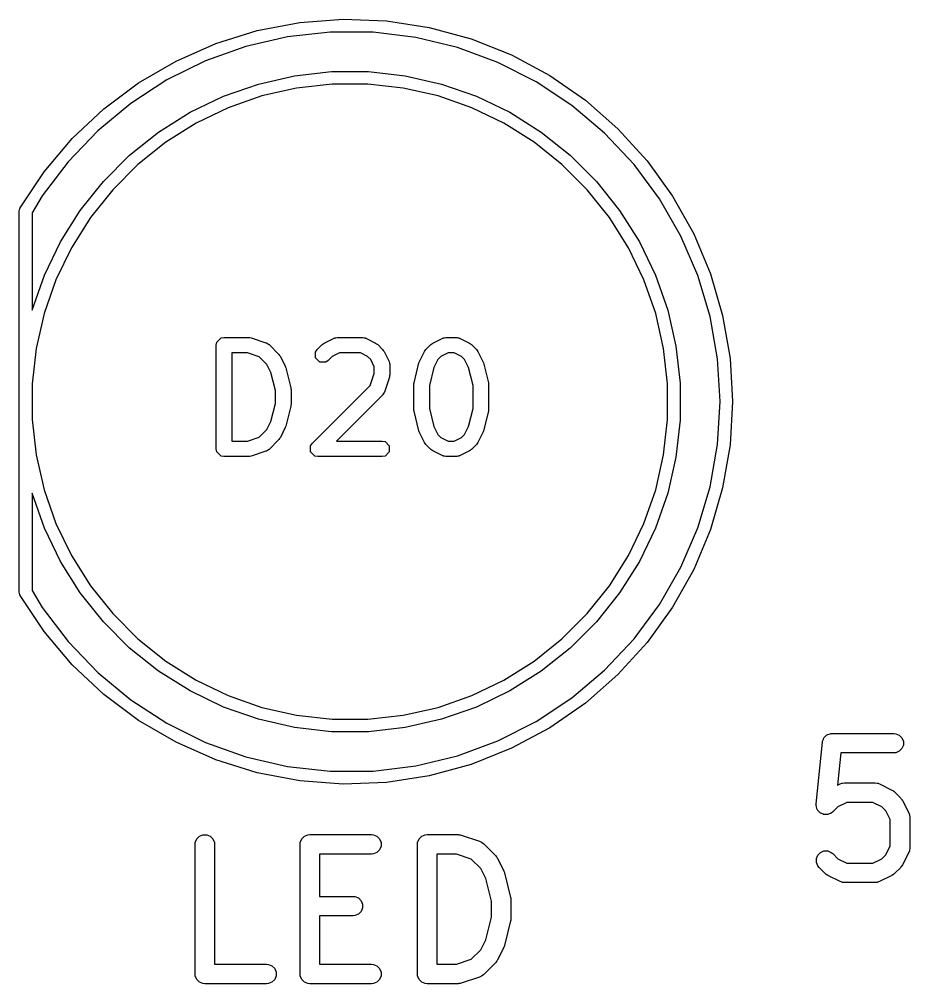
# Model space of a CAD drawing. Header units: millimetres. Extents: x 129 to 276, y -185 to -58.
# Drawn here: x 168.22 to 175.09, y -88.24 to -80.8 of the extents above; entities that cross this region are included whole.
import ezdxf

# ---------------------------------------------------------------- set-up
doc = ezdxf.new("R2010")
doc.units = ezdxf.units.MM
doc.layers.add('F.Fab', color=9, linetype='CONTINUOUS', true_color=0xafafaf)

msp = doc.modelspace()

# ---------------------------------------------------------------- linework, layer by layer
at = {"layer": 'F.Fab', "linetype": 'CONTINUOUS'}
for p, q in [((170.054604, -80.888059), (170.383294, -80.825456)), ((170.383294, -80.825456), (170.716959, -80.800477)), ((170.716959, -80.800477), (171.051306, -80.813443)), ((171.051306, -80.813443), (171.382034, -80.864187)), ((171.382034, -80.864187), (171.704888, -80.952057)), ((169.735117, -80.98748), (170.054604, -80.888059)), ((170.289002, -80.935982), (169.966523, -81.010569)), ((170.617946, -80.899222), (170.289002, -80.935982)), ((170.948934, -80.900783), (170.617946, -80.899222)), ((171.277517, -80.940644), (170.948934, -80.900783)), ((169.428945, -81.12244), (169.735117, -80.98748)), ((169.966523, -81.010569), (169.654846, -81.121981)), ((171.599277, -81.018269), (171.277517, -80.940644)), ((171.704888, -80.952057), (172.015716, -81.075922)), ((171.90989, -81.132615), (171.599277, -81.018269)), ((172.015716, -81.075922), (172.310517, -81.234189)), ((169.140024, -81.291204), (169.428945, -81.12244)), ((169.654846, -81.121981), (169.358158, -81.268719)), ((172.205181, -81.282144), (171.90989, -81.132615)), ((170.064069, -81.299661), (170.342859, -81.236029)), ((170.342859, -81.236029), (170.62702, -81.204012)), ((170.62702, -81.204012), (170.91298, -81.204012)), ((170.91298, -81.204012), (171.197141, -81.236029)), ((171.197141, -81.236029), (171.475931, -81.299661)), ((172.310517, -81.234189), (172.5855, -81.424821)), ((168.872073, -81.491599), (169.140024, -81.291204)), ((169.358158, -81.268719), (169.080449, -81.448811)), ((169.794157, -81.394107), (170.064069, -81.299661)), ((170.632411, -81.3), (170.358963, -81.330811)), ((170.907589, -81.3), (170.632411, -81.3)), ((171.181037, -81.330811), (170.907589, -81.3)), ((171.475931, -81.299661), (171.745843, -81.394107)), ((172.481179, -81.464848), (172.205181, -81.282144)), ((170.358963, -81.330811), (170.090684, -81.392043)), ((171.449316, -81.392043), (171.181037, -81.330811)), ((169.080449, -81.448811), (168.825452, -81.659836)), ((169.536517, -81.51818), (169.794157, -81.394107)), ((170.090684, -81.392043), (169.830948, -81.482929)), ((171.709052, -81.482929), (171.449316, -81.392043)), ((171.745843, -81.394107), (172.003483, -81.51818)), ((172.5855, -81.424821), (172.837127, -81.645366)), ((168.628538, -81.721049), (168.872073, -81.491599)), ((169.294388, -81.67032), (169.536517, -81.51818)), ((169.830948, -81.482929), (169.583022, -81.602324)), ((171.956978, -81.602324), (171.709052, -81.482929)), ((172.003483, -81.51818), (172.245612, -81.67032)), ((172.734175, -81.678268), (172.481179, -81.464848)), ((169.583022, -81.602324), (169.350022, -81.748728)), ((172.189978, -81.748728), (171.956978, -81.602324)), ((168.825452, -81.659836), (168.596593, -81.898958)), ((169.070816, -81.848612), (169.294388, -81.67032)), ((172.245612, -81.67032), (172.469184, -81.848612)), ((172.960768, -81.919538), (172.734175, -81.678268)), ((172.837127, -81.645366), (173.062161, -81.892986)), ((168.412553, -81.9766), (168.628538, -81.721049)), ((169.350022, -81.748728), (169.134879, -81.920299)), ((172.405121, -81.920299), (172.189978, -81.748728)), ((168.596593, -81.898958), (168.39695, -82.162962)), ((168.868612, -82.050816), (169.070816, -81.848612)), ((172.469184, -81.848612), (172.671388, -82.050816)), ((173.062161, -81.892986), (173.257706, -82.164497)), ((168.226897, -82.254966), (168.412553, -81.9766)), ((169.134879, -81.920299), (168.940299, -82.114879)), ((172.599701, -82.114879), (172.405121, -81.920299)), ((173.157912, -82.185414), (172.960768, -81.919538)), ((168.69032, -82.274388), (168.868612, -82.050816)), ((172.671388, -82.050816), (172.84968, -82.274388)), ((168.940299, -82.114879), (168.768728, -82.330022)), ((172.771272, -82.330022), (172.599701, -82.114879)), ((168.39695, -82.162962), (168.32, -82.293909)), ((173.322957, -82.47232), (173.157912, -82.185414)), ((173.257706, -82.164497), (173.421247, -82.456405)), ((168.22, -82.280306), (168.223806, -82.261172)), ((168.223806, -82.261172), (168.226014, -82.258963)), ((168.226014, -82.258963), (168.226897, -82.254966)), ((168.53818, -82.516517), (168.69032, -82.274388)), ((172.84968, -82.274388), (173.00182, -82.516517)), ((168.22, -85.219694), (168.22, -82.280306)), ((168.32, -82.293909), (168.32, -83.0431)), ((168.768728, -82.330022), (168.622324, -82.563022)), ((172.917676, -82.563022), (172.771272, -82.330022)), ((173.453684, -82.776402), (173.322957, -82.47232)), ((173.421247, -82.456405), (173.550681, -82.764955)), ((168.414107, -82.774157), (168.53818, -82.516517)), ((168.622324, -82.563022), (168.502929, -82.810948)), ((173.037071, -82.810948), (172.917676, -82.563022)), ((173.00182, -82.516517), (173.125893, -82.774157)), ((168.32, -83.0431), (168.414107, -82.774157)), ((173.125893, -82.774157), (173.220339, -83.044069)), ((173.548337, -83.093572), (173.453684, -82.776402)), ((173.550681, -82.764955), (173.644342, -83.086178)), ((168.502929, -82.810948), (168.412043, -83.070684)), ((173.127957, -83.070684), (173.037071, -82.810948)), ((168.412043, -83.070684), (168.350811, -83.338963)), ((173.189189, -83.338963), (173.127957, -83.070684)), ((173.220339, -83.044069), (173.283971, -83.322859)), ((173.605642, -83.419565), (173.548337, -83.093572)), ((173.644342, -83.086178), (173.701024, -83.41594)), ((169.738571, -83.313855), (169.743138, -83.290894)), ((169.738571, -84.113855), (169.738571, -83.313855)), ((169.743138, -83.290894), (169.77561, -83.258422)), ((169.77561, -83.258422), (169.798571, -83.253855)), ((169.798571, -83.253855), (169.989047, -83.253855)), ((169.989047, -83.253855), (169.99848, -83.255731)), ((169.99848, -83.255731), (170.008021, -83.256934)), ((170.008021, -83.256934), (170.122307, -83.295029)), ((170.122307, -83.295029), (170.124917, -83.296517)), ((170.124917, -83.296517), (170.126294, -83.296517)), ((170.126294, -83.296517), (170.134283, -83.301855)), ((170.134283, -83.301855), (170.142645, -83.306622)), ((170.142645, -83.306622), (170.143261, -83.307855)), ((170.143261, -83.307855), (170.145759, -83.309524)), ((170.145759, -83.309524), (170.221949, -83.385714)), ((170.518049, -83.347618), (170.556145, -83.309523)), ((170.556145, -83.309523), (170.564141, -83.304179)), ((170.564141, -83.304179), (170.571738, -83.298284)), ((170.571738, -83.298284), (170.647928, -83.260189)), ((170.647928, -83.260189), (170.650826, -83.259395)), ((170.650826, -83.259395), (170.6518, -83.258422)), ((170.6518, -83.258422), (170.661232, -83.256545)), ((170.661232, -83.256545), (170.670508, -83.254006)), ((170.670508, -83.254006), (170.671813, -83.254441)), ((170.671813, -83.254441), (170.674761, -83.253855)), ((170.674761, -83.253855), (170.865237, -83.253855)), ((170.865237, -83.253855), (170.868184, -83.254441)), ((170.868184, -83.254441), (170.86949, -83.254006)), ((170.86949, -83.254006), (170.878765, -83.256545)), ((170.878765, -83.256545), (170.888198, -83.258422)), ((170.888198, -83.258422), (170.889171, -83.259395)), ((170.889171, -83.259395), (170.89207, -83.260189)), ((170.89207, -83.260189), (170.968261, -83.298284)), ((170.968261, -83.298284), (170.975866, -83.304186)), ((170.975866, -83.304186), (170.983854, -83.309524)), ((170.983854, -83.309524), (171.021949, -83.347618)), ((171.356145, -83.347619), (171.394239, -83.309524)), ((171.394239, -83.309524), (171.402233, -83.304181)), ((171.402233, -83.304181), (171.409833, -83.298284)), ((171.409833, -83.298284), (171.486025, -83.260189)), ((171.486025, -83.260189), (171.488922, -83.259395)), ((171.488922, -83.259395), (171.489896, -83.258422)), ((171.489896, -83.258422), (171.49933, -83.256545)), ((171.49933, -83.256545), (171.508604, -83.254006)), ((171.508604, -83.254006), (171.509909, -83.254441)), ((171.509909, -83.254441), (171.512857, -83.253855)), ((171.512857, -83.253855), (171.589047, -83.253855)), ((171.589047, -83.253855), (171.591994, -83.254441)), ((171.591994, -83.254441), (171.5933, -83.254006)), ((171.5933, -83.254006), (171.602575, -83.256545)), ((171.602575, -83.256545), (171.612008, -83.258422)), ((171.612008, -83.258422), (171.612981, -83.259395)), ((171.612981, -83.259395), (171.61588, -83.260189)), ((171.61588, -83.260189), (171.692071, -83.298284)), ((171.692071, -83.298284), (171.699676, -83.304186)), ((171.699676, -83.304186), (171.707664, -83.309524)), ((171.707664, -83.309524), (171.745759, -83.347618)), ((168.350811, -83.338963), (168.32, -83.612411)), ((169.97931, -83.373855), (169.858571, -83.373855)), ((169.858571, -83.373855), (169.858571, -84.053855)), ((170.070923, -83.404392), (169.97931, -83.373855)), ((170.221949, -83.385714), (170.227286, -83.393701)), ((170.227286, -83.393701), (170.233189, -83.401307)), ((170.505042, -83.367083), (170.518049, -83.347618)), ((170.505042, -83.413005), (170.505042, -83.367083)), ((170.688926, -83.373855), (170.634111, -83.401262)), ((170.851072, -83.373855), (170.688926, -83.373855)), ((170.905887, -83.401262), (170.851072, -83.373855)), ((171.021949, -83.347618), (171.027291, -83.355612)), ((171.027291, -83.355612), (171.033189, -83.363212)), ((171.033189, -83.363212), (171.071284, -83.439404)), ((171.30681, -83.439403), (171.344905, -83.363212)), ((171.344905, -83.363212), (171.350807, -83.355606)), ((171.350807, -83.355606), (171.356145, -83.347619)), ((171.527022, -83.373855), (171.472206, -83.401262)), ((171.574882, -83.373855), (171.527022, -83.373855)), ((171.629697, -83.401262), (171.574882, -83.373855)), ((171.745759, -83.347618), (171.751101, -83.355612)), ((171.751101, -83.355612), (171.756999, -83.363212)), ((171.756999, -83.363212), (171.795094, -83.439404)), ((173.22, -83.612411), (173.189189, -83.338963)), ((173.283971, -83.322859), (173.315988, -83.60702)), ((170.130209, -83.463678), (170.070923, -83.404392)), ((170.161008, -83.525276), (170.130209, -83.463678)), ((170.233189, -83.401307), (170.271284, -83.477499)), ((170.537513, -83.445478), (170.505042, -83.413005)), ((170.583435, -83.445478), (170.537513, -83.445478)), ((170.602901, -83.432472), (170.583435, -83.445478)), ((170.634111, -83.401262), (170.602901, -83.432472)), ((170.93021, -83.425585), (170.905887, -83.401262)), ((170.957618, -83.4804), (170.93021, -83.425585)), ((171.071284, -83.439404), (171.072077, -83.442301)), ((171.072077, -83.442301), (171.073051, -83.443275)), ((171.073051, -83.443275), (171.074927, -83.452709)), ((171.074927, -83.452709), (171.077467, -83.461983)), ((171.077467, -83.461983), (171.077031, -83.463288)), ((171.077031, -83.463288), (171.077618, -83.466236)), ((171.077618, -83.466236), (171.077618, -83.542426)), ((171.264172, -83.604065), (171.302268, -83.451684)), ((171.302268, -83.451684), (171.305073, -83.445744)), ((171.305073, -83.445744), (171.30681, -83.439403)), ((171.447883, -83.425585), (171.417087, -83.487177)), ((171.472206, -83.401262), (171.447883, -83.425585)), ((171.65402, -83.425585), (171.629697, -83.401262)), ((171.684816, -83.487177), (171.65402, -83.425585)), ((171.795094, -83.439404), (171.796829, -83.44574)), ((171.796829, -83.44574), (171.799637, -83.451684)), ((171.799637, -83.451684), (171.837732, -83.604065)), ((173.62483, -83.75), (173.605642, -83.419565)), ((173.701024, -83.41594), (173.72, -83.75)), ((170.195714, -83.664096), (170.161008, -83.525276)), ((170.271284, -83.477499), (170.27302, -83.483838)), ((170.27302, -83.483838), (170.275826, -83.489779)), ((170.275826, -83.489779), (170.313923, -83.64216)), ((170.92708, -83.624301), (170.957618, -83.532689)), ((170.957618, -83.532689), (170.957618, -83.4804)), ((171.077618, -83.542426), (171.075741, -83.55186)), ((171.417087, -83.487177), (171.38238, -83.626001)), ((171.719523, -83.626001), (171.684816, -83.487177)), ((168.32, -83.612411), (168.32, -83.887589)), ((171.074539, -83.561399), (171.036444, -83.675686)), ((171.075741, -83.55186), (171.074539, -83.561399)), ((171.26238, -83.618617), (171.263814, -83.611405)), ((171.263814, -83.611405), (171.264172, -83.604065)), ((171.837732, -83.604065), (171.838089, -83.611409)), ((171.838089, -83.611409), (171.839523, -83.618617)), ((173.22, -83.887589), (173.22, -83.612411)), ((173.315988, -83.60702), (173.315988, -83.89298)), ((170.195714, -83.763613), (170.195714, -83.664096)), ((170.313923, -83.64216), (170.31428, -83.649504)), ((170.31428, -83.649504), (170.315714, -83.656712)), ((170.315714, -83.656712), (170.315714, -83.770998)), ((170.479954, -84.071429), (170.92708, -83.624301)), ((171.029614, -83.687666), (171.024851, -83.696024)), ((171.034956, -83.679673), (171.029614, -83.687666)), ((171.036444, -83.675686), (171.034956, -83.678296)), ((171.034956, -83.678296), (171.034956, -83.679673)), ((171.26238, -83.809093), (171.26238, -83.618617)), ((171.38238, -83.626001), (171.38238, -83.801708)), ((171.719523, -83.801708), (171.719523, -83.626001)), ((171.839523, -83.618617), (171.839523, -83.809093)), ((170.161008, -83.902432), (170.195714, -83.763613)), ((171.02195, -83.699138), (170.667232, -84.053855)), ((171.023619, -83.696639), (171.02195, -83.699138)), ((171.024851, -83.696024), (171.023619, -83.696639)), ((173.605642, -84.080435), (173.62483, -83.75)), ((173.72, -83.75), (173.701024, -84.08406)), ((170.313923, -83.78555), (170.275826, -83.937931)), ((170.31428, -83.778205), (170.313923, -83.78555)), ((170.315714, -83.770998), (170.31428, -83.778205)), ((171.263814, -83.816304), (171.26238, -83.809093)), ((171.264172, -83.823645), (171.263814, -83.816304)), ((171.302268, -83.976026), (171.264172, -83.823645)), ((171.38238, -83.801708), (171.417087, -83.940531)), ((171.684816, -83.940531), (171.719523, -83.801708)), ((171.837732, -83.823645), (171.799637, -83.976026)), ((171.838089, -83.8163), (171.837732, -83.823645)), ((171.839523, -83.809093), (171.838089, -83.8163)), ((168.32, -83.887589), (168.350811, -84.161037)), ((170.13021, -83.96403), (170.161008, -83.902432)), ((173.189189, -84.161037), (173.22, -83.887589)), ((173.315988, -83.89298), (173.283971, -84.177141)), ((170.070921, -84.023318), (170.13021, -83.96403)), ((170.271284, -83.950212), (170.233189, -84.026402)), ((170.27302, -83.94387), (170.271284, -83.950212)), ((170.275826, -83.937931), (170.27302, -83.94387)), ((171.305073, -83.981965), (171.302268, -83.976026)), ((171.30681, -83.988307), (171.305073, -83.981965)), ((171.344905, -84.064497), (171.30681, -83.988307)), ((171.417087, -83.940531), (171.447883, -84.002123)), ((171.65402, -84.002123), (171.684816, -83.940531)), ((171.795094, -83.988307), (171.756999, -84.064497)), ((171.796829, -83.981968), (171.795094, -83.988307)), ((171.799637, -83.976026), (171.796829, -83.981968)), ((169.858571, -84.053855), (169.97931, -84.053855)), ((169.97931, -84.053855), (170.070921, -84.023318)), ((170.22195, -84.041995), (170.14576, -84.118186)), ((170.227293, -84.033998), (170.22195, -84.041995)), ((170.233189, -84.026402), (170.227293, -84.033998)), ((170.667232, -84.053855), (171.017618, -84.053855)), ((171.017618, -84.053855), (171.040579, -84.058422)), ((171.040579, -84.058422), (171.073051, -84.090894)), ((171.350802, -84.072095), (171.344905, -84.064497)), ((171.447883, -84.002123), (171.472207, -84.026448)), ((171.472207, -84.026448), (171.527022, -84.053855)), ((171.527022, -84.053855), (171.574882, -84.053855)), ((171.574882, -84.053855), (171.629695, -84.026448)), ((171.629695, -84.026448), (171.65402, -84.002123)), ((171.756999, -84.064497), (171.751103, -84.072093)), ((169.743138, -84.136816), (169.738571, -84.113855)), ((169.77561, -84.169288), (169.743138, -84.136816)), ((170.122307, -84.132681), (170.008021, -84.170776)), ((170.124917, -84.131193), (170.122307, -84.132681)), ((170.126295, -84.131193), (170.124917, -84.131193)), ((170.13429, -84.12585), (170.126295, -84.131193)), ((170.142645, -84.121088), (170.13429, -84.12585)), ((170.143261, -84.119855), (170.142645, -84.121088)), ((170.14576, -84.118186), (170.143261, -84.119855)), ((170.466947, -84.090894), (170.479954, -84.071429)), ((170.466947, -84.136816), (170.466947, -84.090894)), ((170.499419, -84.169288), (170.466947, -84.136816)), ((171.073051, -84.136816), (171.040579, -84.169288)), ((171.073051, -84.090894), (171.073051, -84.136816)), ((171.356144, -84.08009), (171.350802, -84.072095)), ((171.394239, -84.118186), (171.356144, -84.08009)), ((171.402233, -84.123528), (171.394239, -84.118186)), ((171.409833, -84.129426), (171.402233, -84.123528)), ((171.486025, -84.167521), (171.409833, -84.129426)), ((171.692071, -84.129426), (171.61588, -84.167521)), ((171.69967, -84.123528), (171.692071, -84.129426)), ((171.707665, -84.118186), (171.69967, -84.123528)), ((171.74576, -84.08009), (171.707665, -84.118186)), ((171.751103, -84.072093), (171.74576, -84.08009)), ((173.548337, -84.406428), (173.605642, -84.080435)), ((173.701024, -84.08406), (173.644342, -84.413822)), ((168.350811, -84.161037), (168.412043, -84.429316)), ((169.798571, -84.173855), (169.77561, -84.169288)), ((169.989047, -84.173855), (169.798571, -84.173855)), ((169.99848, -84.171978), (169.989047, -84.173855)), ((170.008021, -84.170776), (169.99848, -84.171978)), ((170.52238, -84.173855), (170.499419, -84.169288)), ((171.017618, -84.173855), (170.52238, -84.173855)), ((171.040579, -84.169288), (171.017618, -84.173855)), ((171.488922, -84.168314), (171.486025, -84.167521)), ((171.489896, -84.169288), (171.488922, -84.168314)), ((171.49933, -84.171164), (171.489896, -84.169288)), ((171.508604, -84.173704), (171.49933, -84.171164)), ((171.509909, -84.173268), (171.508604, -84.173704)), ((171.512857, -84.173855), (171.509909, -84.173268)), ((171.589047, -84.173855), (171.512857, -84.173855)), ((171.591994, -84.173268), (171.589047, -84.173855)), ((171.5933, -84.173704), (171.591994, -84.173268)), ((171.602575, -84.171164), (171.5933, -84.173704)), ((171.612008, -84.169288), (171.602575, -84.171164)), ((171.612981, -84.168314), (171.612008, -84.169288)), ((171.61588, -84.167521), (171.612981, -84.168314)), ((173.127957, -84.429316), (173.189189, -84.161037)), ((173.283971, -84.177141), (173.220339, -84.455931)), ((168.412043, -84.429316), (168.502929, -84.689052)), ((173.037071, -84.689052), (173.127957, -84.429316)), ((173.453684, -84.723598), (173.548337, -84.406428)), ((173.644342, -84.413822), (173.550681, -84.735045)), ((168.414107, -84.725843), (168.32, -84.456899)), ((168.32, -84.456899), (168.32, -85.20609)), ((173.220339, -84.455931), (173.125893, -84.725843)), ((168.53818, -84.983483), (168.414107, -84.725843)), ((168.502929, -84.689052), (168.622324, -84.936978)), ((172.917676, -84.936978), (173.037071, -84.689052)), ((173.125893, -84.725843), (173.00182, -84.983483)), ((173.322957, -85.02768), (173.453684, -84.723598)), ((173.550681, -84.735045), (173.421247, -85.043595)), ((168.622324, -84.936978), (168.768728, -85.169978)), ((172.771272, -85.169978), (172.917676, -84.936978)), ((168.69032, -85.225612), (168.53818, -84.983483)), ((173.00182, -84.983483), (172.84968, -85.225612)), ((173.157912, -85.314586), (173.322957, -85.02768)), ((173.421247, -85.043595), (173.257706, -85.335503)), ((168.768728, -85.169978), (168.940299, -85.385121)), ((172.599701, -85.385121), (172.771272, -85.169978)), ((168.223806, -85.238828), (168.22, -85.219694)), ((168.226014, -85.241036), (168.223806, -85.238828)), ((168.226897, -85.245034), (168.226014, -85.241036)), ((168.412553, -85.5234), (168.226897, -85.245034)), ((168.32, -85.20609), (168.39695, -85.337038)), ((168.868612, -85.449184), (168.69032, -85.225612)), ((172.84968, -85.225612), (172.671388, -85.449184)), ((172.960768, -85.580462), (173.157912, -85.314586)), ((168.39695, -85.337038), (168.596593, -85.601042)), ((168.940299, -85.385121), (169.134879, -85.579701)), ((172.405121, -85.579701), (172.599701, -85.385121)), ((173.257706, -85.335503), (173.062161, -85.607014)), ((169.070816, -85.651388), (168.868612, -85.449184)), ((172.671388, -85.449184), (172.469184, -85.651388)), ((168.628538, -85.778951), (168.412553, -85.5234)), ((168.596593, -85.601042), (168.825452, -85.840164)), ((169.134879, -85.579701), (169.350022, -85.751272)), ((172.189978, -85.751272), (172.405121, -85.579701)), ((172.734175, -85.821732), (172.960768, -85.580462)), ((173.062161, -85.607014), (172.837127, -85.854634)), ((169.294388, -85.82968), (169.070816, -85.651388)), ((172.469184, -85.651388), (172.245612, -85.82968)), ((169.350022, -85.751272), (169.583022, -85.897676)), ((171.956978, -85.897676), (172.189978, -85.751272)), ((168.872073, -86.008401), (168.628538, -85.778951)), ((168.825452, -85.840164), (169.080449, -86.051189)), ((169.536517, -85.98182), (169.294388, -85.82968)), ((172.245612, -85.82968), (172.003483, -85.98182)), ((172.481179, -86.035152), (172.734175, -85.821732)), ((169.583022, -85.897676), (169.830948, -86.017071)), ((171.709052, -86.017071), (171.956978, -85.897676)), ((172.837127, -85.854634), (172.5855, -86.075179)), ((169.794157, -86.105893), (169.536517, -85.98182)), ((172.003483, -85.98182), (171.745843, -86.105893)), ((169.140024, -86.208796), (168.872073, -86.008401)), ((169.080449, -86.051189), (169.358158, -86.231281)), ((169.830948, -86.017071), (170.090684, -86.107957)), ((171.449316, -86.107957), (171.709052, -86.017071)), ((172.205181, -86.217856), (172.481179, -86.035152)), ((170.064069, -86.200339), (169.794157, -86.105893)), ((170.090684, -86.107957), (170.358963, -86.169189)), ((171.181037, -86.169189), (171.449316, -86.107957)), ((171.745843, -86.105893), (171.475931, -86.200339)), ((172.5855, -86.075179), (172.310517, -86.265811)), ((169.428945, -86.37756), (169.140024, -86.208796)), ((170.342859, -86.263971), (170.064069, -86.200339)), ((170.358963, -86.169189), (170.632411, -86.2)), ((170.632411, -86.2), (170.907589, -86.2)), ((170.907589, -86.2), (171.181037, -86.169189)), ((171.475931, -86.200339), (171.197141, -86.263971)), ((171.90989, -86.367385), (172.205181, -86.217856)), ((169.358158, -86.231281), (169.654846, -86.378019)), ((170.62702, -86.295988), (170.342859, -86.263971)), ((170.91298, -86.295988), (170.62702, -86.295988)), ((171.197141, -86.263971), (170.91298, -86.295988)), ((172.310517, -86.265811), (172.015716, -86.424078)), ((171.599277, -86.481731), (171.90989, -86.367385)), ((174.414536, -86.370187), (174.415249, -86.368464)), ((174.414536, -86.372023), (174.414536, -86.370187)), ((174.415249, -86.368464), (174.416357, -86.36294)), ((174.416357, -86.36294), (174.421539, -86.35328)), ((174.421539, -86.35328), (174.425735, -86.343151)), ((174.425735, -86.343151), (174.428406, -86.340479)), ((174.428406, -86.340479), (174.430191, -86.337153)), ((174.430191, -86.337153), (174.438673, -86.330212)), ((174.438673, -86.330212), (174.446427, -86.322459)), ((174.446427, -86.322459), (174.449915, -86.321013)), ((174.449915, -86.321013), (174.452839, -86.318622)), ((174.452839, -86.318622), (174.463336, -86.315454)), ((174.463336, -86.315454), (174.473463, -86.31126)), ((174.473463, -86.31126), (174.479068, -86.310707)), ((174.479068, -86.310707), (174.480855, -86.310169)), ((174.480855, -86.310169), (174.482683, -86.310351)), ((174.482683, -86.310351), (174.488095, -86.309819)), ((174.488095, -86.309819), (174.964285, -86.309819)), ((174.964285, -86.309819), (174.978917, -86.31126)), ((174.978917, -86.31126), (175.005953, -86.322459)), ((175.005953, -86.322459), (175.026645, -86.343151)), ((175.026645, -86.343151), (175.037844, -86.370187)), ((175.037844, -86.370187), (175.037844, -86.399451)), ((169.735117, -86.51252), (169.428945, -86.37756)), ((169.654846, -86.378019), (169.966523, -86.489431)), ((172.015716, -86.424078), (171.704888, -86.547943)), ((174.365848, -86.853546), (174.413467, -86.377356)), ((174.413467, -86.377356), (174.414536, -86.372023)), ((175.026645, -86.426487), (175.005953, -86.447179)), ((175.037844, -86.399451), (175.026645, -86.426487)), ((170.054604, -86.611941), (169.735117, -86.51252)), ((169.966523, -86.489431), (170.289002, -86.564018)), ((171.277517, -86.559356), (171.599277, -86.481731)), ((174.555969, -86.459819), (174.53115, -86.708009)), ((174.964285, -86.459819), (174.555969, -86.459819)), ((174.978917, -86.458378), (174.964285, -86.459819)), ((175.005953, -86.447179), (174.978917, -86.458378)), ((170.289002, -86.564018), (170.617946, -86.600778)), ((170.948934, -86.599217), (171.277517, -86.559356)), ((171.704888, -86.547943), (171.382034, -86.635813)), ((170.383294, -86.674544), (170.054604, -86.611941)), ((170.617946, -86.600778), (170.948934, -86.599217)), ((171.382034, -86.635813), (171.051306, -86.686557)), ((170.716959, -86.699523), (170.383294, -86.674544)), ((171.051306, -86.686557), (170.716959, -86.699523)), ((174.53115, -86.708009), (174.549792, -86.698689)), ((174.549792, -86.698689), (174.563523, -86.693434)), ((174.563523, -86.693434), (174.566212, -86.693242)), ((174.566212, -86.693242), (174.568701, -86.692212)), ((174.568701, -86.692212), (174.583333, -86.690771)), ((174.583333, -86.690771), (174.821428, -86.690771)), ((174.821428, -86.690771), (174.83606, -86.692212)), ((174.83606, -86.692212), (174.838549, -86.693243)), ((174.838549, -86.693243), (174.841237, -86.693434)), ((174.841237, -86.693434), (174.854969, -86.698689)), ((174.854969, -86.698689), (174.950207, -86.746308)), ((174.950207, -86.746308), (174.956506, -86.750272)), ((174.956506, -86.750272), (174.958334, -86.75103)), ((174.958334, -86.75103), (174.96039, -86.752718)), ((174.96039, -86.752718), (174.96265, -86.75414)), ((174.96265, -86.75414), (174.963949, -86.755638)), ((174.963949, -86.755638), (174.969699, -86.760357)), ((174.969699, -86.760357), (175.017318, -86.807976)), ((175.017318, -86.807976), (175.022036, -86.813725)), ((175.022036, -86.813725), (175.023535, -86.815025)), ((175.023535, -86.815025), (175.024956, -86.817284)), ((174.365826, -86.868249), (174.365848, -86.853546)), ((174.366917, -86.871864), (174.365826, -86.868249)), ((174.366917, -86.87564), (174.366917, -86.871864)), ((174.371111, -86.885765), (174.366917, -86.87564)), ((174.374279, -86.896265), (174.371111, -86.885765)), ((174.532522, -86.875029), (174.493509, -86.914042)), ((174.601038, -86.840771), (174.532522, -86.875029)), ((174.803723, -86.840771), (174.601038, -86.840771)), ((174.872239, -86.875029), (174.803723, -86.840771)), ((174.902646, -86.905436), (174.872239, -86.875029)), ((175.024956, -86.817284), (175.026645, -86.819341)), ((175.026645, -86.819341), (175.027402, -86.821168)), ((175.027402, -86.821168), (175.031367, -86.827468)), ((175.031367, -86.827468), (175.078986, -86.922706)), ((174.37667, -86.899188), (174.374279, -86.896265)), ((174.378116, -86.902677), (174.37667, -86.899188)), ((174.385869, -86.91043), (174.378116, -86.902677)), ((174.39281, -86.918913), (174.385869, -86.91043)), ((174.396136, -86.920697), (174.39281, -86.918913)), ((174.398808, -86.923369), (174.396136, -86.920697)), ((174.408935, -86.927564), (174.398808, -86.923369)), ((174.418597, -86.932747), (174.408935, -86.927564)), ((174.422356, -86.933122), (174.418597, -86.932747)), ((174.425845, -86.934568), (174.422356, -86.933122)), ((174.436806, -86.934568), (174.425845, -86.934568)), ((174.447716, -86.935659), (174.436806, -86.934568)), ((174.451332, -86.934568), (174.447716, -86.935659)), ((174.455107, -86.934568), (174.451332, -86.934568)), ((174.465232, -86.930373), (174.455107, -86.934568)), ((174.475732, -86.927206), (174.465232, -86.930373)), ((174.478655, -86.924814), (174.475732, -86.927206)), ((174.482144, -86.923369), (174.478655, -86.924814)), ((174.493509, -86.914042), (174.482144, -86.923369)), ((174.936904, -86.973952), (174.902646, -86.905436)), ((175.078986, -86.922706), (175.084241, -86.936437)), ((175.084241, -86.936437), (175.084432, -86.939126)), ((175.084432, -86.939126), (175.085463, -86.941615)), ((175.085463, -86.941615), (175.086904, -86.956247)), ((175.086904, -86.956247), (175.086904, -87.194342)), ((174.936904, -87.176637), (174.936904, -86.973952)), ((169.588592, -87.123151), (169.609284, -87.102459)), ((169.609284, -87.102459), (169.63632, -87.09126)), ((169.63632, -87.09126), (169.665584, -87.09126)), ((169.665584, -87.09126), (169.69262, -87.102459)), ((169.69262, -87.102459), (169.713312, -87.123151)), ((170.398116, -87.123151), (170.418808, -87.102459)), ((170.418808, -87.102459), (170.445844, -87.09126)), ((170.445844, -87.09126), (170.460476, -87.089819)), ((170.460476, -87.089819), (170.936666, -87.089819)), ((170.936666, -87.089819), (170.951298, -87.09126)), ((170.951298, -87.09126), (170.978334, -87.102459)), ((170.978334, -87.102459), (170.999026, -87.123151)), ((171.302878, -87.123151), (171.32357, -87.102459)), ((171.32357, -87.102459), (171.350606, -87.09126)), ((171.350606, -87.09126), (171.365238, -87.089819)), ((171.365238, -87.089819), (171.603333, -87.089819)), ((171.603333, -87.089819), (171.610738, -87.090548)), ((171.610738, -87.090548), (171.612713, -87.090408)), ((171.612713, -87.090408), (171.61531, -87.090998)), ((171.61531, -87.090998), (171.617965, -87.09126)), ((171.617965, -87.09126), (171.619796, -87.092018)), ((171.619796, -87.092018), (171.62705, -87.093668)), ((171.62705, -87.093668), (171.769907, -87.141287)), ((169.575952, -87.164819), (169.577393, -87.150187)), ((169.575952, -88.164819), (169.575952, -87.164819)), ((169.577393, -87.150187), (169.588592, -87.123151)), ((169.713312, -87.123151), (169.724511, -87.150187)), ((169.724511, -87.150187), (169.725952, -87.164819)), ((169.725952, -87.164819), (169.725952, -88.089819)), ((170.385476, -87.164819), (170.386917, -87.150187)), ((170.385476, -88.164819), (170.385476, -87.164819)), ((170.386917, -87.150187), (170.398116, -87.123151)), ((170.999026, -87.123151), (171.010225, -87.150187)), ((171.010225, -87.179451), (170.999026, -87.206487)), ((171.010225, -87.150187), (171.010225, -87.179451)), ((171.290238, -87.164819), (171.291679, -87.150187)), ((171.290238, -88.164819), (171.290238, -87.164819)), ((171.291679, -87.150187), (171.302878, -87.123151)), ((171.769907, -87.141287), (171.783332, -87.147281)), ((171.783332, -87.147281), (171.785367, -87.149046)), ((171.785367, -87.149046), (171.787858, -87.150078)), ((171.787858, -87.150078), (171.799223, -87.159405)), ((171.799223, -87.159405), (171.894461, -87.254643)), ((174.902645, -87.245153), (174.936904, -87.176637)), ((170.936666, -87.239819), (170.535476, -87.239819)), ((170.535476, -87.239819), (170.535476, -87.566009)), ((170.951298, -87.238378), (170.936666, -87.239819)), ((170.978334, -87.227179), (170.951298, -87.238378)), ((170.999026, -87.206487), (170.978334, -87.227179)), ((171.591163, -87.239819), (171.440238, -87.239819)), ((171.440238, -87.239819), (171.440238, -88.089819)), ((171.705676, -87.27799), (171.591163, -87.239819)), ((171.894461, -87.254643), (171.899181, -87.260393)), ((171.899181, -87.260393), (171.900678, -87.261692)), ((171.900678, -87.261692), (171.902097, -87.263946)), ((174.366917, -87.274948), (174.378116, -87.247912)), ((174.378116, -87.247912), (174.398809, -87.227219)), ((174.398809, -87.227219), (174.425845, -87.216021)), ((174.425845, -87.216021), (174.455108, -87.216021)), ((174.455108, -87.216021), (174.482144, -87.22722)), ((174.482144, -87.22722), (174.49351, -87.236548)), ((174.49351, -87.236548), (174.532522, -87.275561)), ((174.872238, -87.275561), (174.902645, -87.245153)), ((175.078986, -87.227883), (175.031367, -87.323121)), ((175.084241, -87.214152), (175.078986, -87.227883)), ((175.084432, -87.211462), (175.084241, -87.214152)), ((175.085463, -87.208974), (175.084432, -87.211462)), ((175.086904, -87.194342), (175.085463, -87.208974)), ((171.779789, -87.352103), (171.705676, -87.27799)), ((171.902097, -87.263946), (171.903789, -87.266008)), ((171.903789, -87.266008), (171.904547, -87.26784)), ((171.904547, -87.26784), (171.90851, -87.274135)), ((171.90851, -87.274135), (171.956129, -87.369373)), ((174.366917, -87.304211), (174.366917, -87.274948)), ((174.378115, -87.331247), (174.366917, -87.304211)), ((174.387442, -87.342612), (174.378115, -87.331247)), ((174.532522, -87.275561), (174.601038, -87.309819)), ((174.601038, -87.309819), (174.803723, -87.309819)), ((174.803723, -87.309819), (174.872238, -87.275561)), ((175.022036, -87.336863), (175.017318, -87.342613)), ((175.023535, -87.335564), (175.022036, -87.336863)), ((175.024956, -87.333305), (175.023535, -87.335564)), ((175.026646, -87.331247), (175.024956, -87.333305)), ((175.027403, -87.329417), (175.026646, -87.331247)), ((175.031367, -87.323121), (175.027403, -87.329417)), ((171.818282, -87.42909), (171.779789, -87.352103)), ((171.956129, -87.369373), (171.956538, -87.370442)), ((171.956538, -87.370442), (171.956861, -87.370878)), ((171.956861, -87.370878), (171.959053, -87.377014)), ((171.959053, -87.377014), (171.961384, -87.383104)), ((171.961384, -87.383104), (171.961422, -87.383644)), ((171.961422, -87.383644), (171.961808, -87.384724)), ((171.961808, -87.384724), (172.009427, -87.5752)), ((174.435061, -87.390232), (174.387442, -87.342612)), ((174.44081, -87.39495), (174.435061, -87.390232)), ((174.442111, -87.39645), (174.44081, -87.39495)), ((174.44437, -87.397872), (174.442111, -87.39645)), ((174.446427, -87.39956), (174.44437, -87.397872)), ((174.448254, -87.400317), (174.446427, -87.39956)), ((174.454554, -87.404282), (174.448254, -87.400317)), ((174.549792, -87.451901), (174.454554, -87.404282)), ((174.950207, -87.404282), (174.854969, -87.451901)), ((174.956506, -87.400317), (174.950207, -87.404282)), ((174.958334, -87.39956), (174.956506, -87.400317)), ((174.96039, -87.397872), (174.958334, -87.39956)), ((174.96265, -87.39645), (174.96039, -87.397872)), ((174.96395, -87.39495), (174.96265, -87.39645)), ((174.9697, -87.390232), (174.96395, -87.39495)), ((175.017318, -87.342613), (174.9697, -87.390232)), ((171.861666, -87.602624), (171.818282, -87.42909)), ((174.563523, -87.457156), (174.549792, -87.451901)), ((174.566212, -87.457347), (174.563523, -87.457156)), ((174.568701, -87.458378), (174.566212, -87.457347)), ((174.583333, -87.459819), (174.568701, -87.458378)), ((174.821428, -87.459819), (174.583333, -87.459819)), ((174.83606, -87.458378), (174.821428, -87.459819)), ((174.838549, -87.457346), (174.83606, -87.458378)), ((174.841237, -87.457156), (174.838549, -87.457346)), ((174.854969, -87.451901), (174.841237, -87.457156)), ((170.535476, -87.566009), (170.793809, -87.566009)), ((170.793809, -87.566009), (170.808441, -87.56745)), ((170.808441, -87.56745), (170.835477, -87.578649)), ((170.835477, -87.578649), (170.856169, -87.599341)), ((170.856169, -87.599341), (170.867368, -87.626377)), ((170.867368, -87.626377), (170.867368, -87.655641)), ((171.861666, -87.727013), (171.861666, -87.602624)), ((172.009427, -87.5752), (172.009802, -87.577736)), ((172.009802, -87.577736), (172.010225, -87.578758)), ((172.010225, -87.578758), (172.010767, -87.58427)), ((172.010767, -87.58427), (172.011577, -87.589744)), ((172.011577, -87.589744), (172.011414, -87.590836)), ((172.011414, -87.590836), (172.011666, -87.59339)), ((172.011666, -87.59339), (172.011666, -87.736247)), ((170.835477, -87.703369), (170.808441, -87.714568)), ((170.856169, -87.682677), (170.835477, -87.703369)), ((170.867368, -87.655641), (170.856169, -87.682677)), ((170.793809, -87.716009), (170.535476, -87.716009)), ((170.535476, -87.716009), (170.535476, -88.089819)), ((170.808441, -87.714568), (170.793809, -87.716009)), ((171.818282, -87.900547), (171.861666, -87.727013)), ((172.009427, -87.754437), (171.961808, -87.944913)), ((172.009802, -87.7519), (172.009427, -87.754437)), ((172.010225, -87.750879), (172.009802, -87.7519)), ((172.010767, -87.745366), (172.010225, -87.750879)), ((172.011577, -87.739893), (172.010767, -87.745366)), ((172.011666, -87.736247), (172.011414, -87.7388)), ((172.011414, -87.7388), (172.011577, -87.739893)), ((171.779788, -87.977534), (171.818282, -87.900547)), ((171.705676, -88.051647), (171.779788, -87.977534)), ((171.956129, -87.960264), (171.90851, -88.055502)), ((171.956538, -87.959194), (171.956129, -87.960264)), ((171.956861, -87.958759), (171.956538, -87.959194)), ((171.959053, -87.952622), (171.956861, -87.958759)), ((171.961384, -87.946533), (171.959053, -87.952622)), ((171.961422, -87.945992), (171.961384, -87.946533)), ((171.961808, -87.944913), (171.961422, -87.945992)), ((171.591163, -88.089819), (171.705676, -88.051647)), ((171.894462, -88.074993), (171.799223, -88.170233)), ((171.899179, -88.069244), (171.894462, -88.074993)), ((171.900678, -88.067945), (171.899179, -88.069244)), ((171.902099, -88.065686), (171.900678, -88.067945)), ((171.903789, -88.063628), (171.902099, -88.065686)), ((171.904546, -88.061798), (171.903789, -88.063628)), ((171.90851, -88.055502), (171.904546, -88.061798)), ((169.725952, -88.089819), (170.127142, -88.089819)), ((170.127142, -88.089819), (170.141774, -88.09126)), ((170.141774, -88.09126), (170.16881, -88.102459)), ((170.16881, -88.102459), (170.189502, -88.123151)), ((170.189502, -88.123151), (170.200701, -88.150187)), ((170.200701, -88.150187), (170.200701, -88.179451)), ((170.535476, -88.089819), (170.936666, -88.089819)), ((170.936666, -88.089819), (170.951298, -88.09126)), ((170.951298, -88.09126), (170.978334, -88.102459)), ((170.978334, -88.102459), (170.999026, -88.123151)), ((170.999026, -88.123151), (171.010225, -88.150187)), ((171.010225, -88.150187), (171.010225, -88.179451)), ((171.440238, -88.089819), (171.591163, -88.089819)), ((169.577393, -88.179451), (169.575952, -88.164819)), ((169.588592, -88.206487), (169.577393, -88.179451)), ((169.609284, -88.227179), (169.588592, -88.206487)), ((169.63632, -88.238378), (169.609284, -88.227179)), ((170.16881, -88.227179), (170.141774, -88.238378)), ((170.189502, -88.206487), (170.16881, -88.227179)), ((170.200701, -88.179451), (170.189502, -88.206487)), ((170.386917, -88.179451), (170.385476, -88.164819)), ((170.398116, -88.206487), (170.386917, -88.179451)), ((170.418808, -88.227179), (170.398116, -88.206487)), ((170.445844, -88.238378), (170.418808, -88.227179)), ((170.978334, -88.227179), (170.951298, -88.238378)), ((170.999026, -88.206487), (170.978334, -88.227179)), ((171.010225, -88.179451), (170.999026, -88.206487)), ((171.291679, -88.179451), (171.290238, -88.164819)), ((171.302878, -88.206487), (171.291679, -88.179451)), ((171.32357, -88.227179), (171.302878, -88.206487)), ((171.350606, -88.238378), (171.32357, -88.227179)), ((171.769907, -88.188351), (171.62705, -88.23597)), ((171.783332, -88.182357), (171.769907, -88.188351)), ((171.785367, -88.180591), (171.783332, -88.182357)), ((171.787858, -88.17956), (171.785367, -88.180591)), ((171.799223, -88.170233), (171.787858, -88.17956)), ((169.650952, -88.239819), (169.63632, -88.238378)), ((170.127142, -88.239819), (169.650952, -88.239819)), ((170.141774, -88.238378), (170.127142, -88.239819)), ((170.460476, -88.239819), (170.445844, -88.238378)), ((170.936666, -88.239819), (170.460476, -88.239819)), ((170.951298, -88.238378), (170.936666, -88.239819)), ((171.365238, -88.239819), (171.350606, -88.238378)), ((171.603333, -88.239819), (171.365238, -88.239819)), ((171.610738, -88.239089), (171.603333, -88.239819)), ((171.612713, -88.23923), (171.610738, -88.239089)), ((171.61531, -88.238639), (171.612713, -88.23923)), ((171.617965, -88.238378), (171.61531, -88.238639)), ((171.619796, -88.237619), (171.617965, -88.238378)), ((171.62705, -88.23597), (171.619796, -88.237619))]:
    msp.add_line(p, q, dxfattribs=at)

doc.saveas('drawing.dxf')
